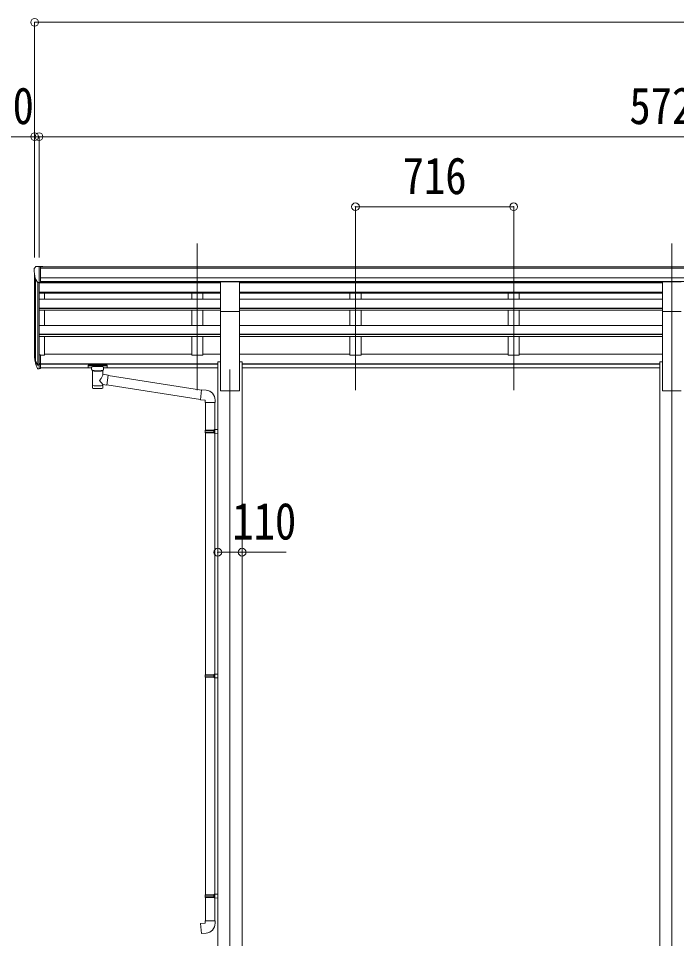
# Model space of a CAD drawing. Units: millimetres at full size. Extents: x -9783 to 9892, y -6828 to 6752.
# Drawn here: x -3158 to -179, y -3976 to 185 of the extents above; entities that cross this region are included whole.
import ezdxf
from ezdxf.enums import TextEntityAlignment as Align

# ---------------------------------------------------------------- set-up
doc = ezdxf.new("R2010")
doc.units = ezdxf.units.MM
doc.header["$LTSCALE"] = 35
doc.header["$PDMODE"] = 32
doc.header["$PDSIZE"] = 35
for name, color, linetype, lineweight in [('0-1_本体', 4, 'Continuous', 9), ('0-2_部品', 7, 'Continuous', 9), ('0-8_PARTS2', 2, 'Continuous', 9), ('0-A_寸法', 6, 'Continuous', 9)]:
    doc.layers.add(name, color=color, linetype=linetype, lineweight=lineweight)
doc.styles.add('ＭＳ ゴシック', font='')
doc.styles.get('ＭＳ ゴシック').set_extended_font_data('MS Gothic')

msp = doc.modelspace()

# ---------------------------------------------------------------- linework, layer by layer
at = {"layer": '0-1_本体'}
for p, q in [((-3058.2, -938.88), (2646.8, -938.88)), ((-3058.2, -944.24), (2646.8, -944.24)), ((-3084.7, -1339.29), (-3084.7, -975.05)), ((-3080.42, -993.85), (-3080.42, -1363.56)), ((-3058.2, -987.76), (2656.8, -987.76)), ((-3070.7, -1009.2), (-3070.7, -1381.56)), ((-3064.7, -1009.68), (-3064.7, -1337.12)), ((-3064.7, -1010.32), (-2243.2, -1010.32)), ((-3058.2, -1005.43), (2656.8, -1005.43)), ((-2243.2, -1007.8), (-3058.2, -1007.8)), ((-2373.7, -1007.8), (-2373.7, -1010.32)), ((-2323.7, -1007.8), (-2323.7, -1010.32)), ((-2158.2, -1007.8), (-243.2, -1007.8)), ((-2158.2, -1010.32), (-243.2, -1010.32)), ((-1657.7, -1007.8), (-1657.7, -1010.32)), ((-1607.7, -1007.8), (-1607.7, -1010.32)), ((-941.7, -1007.8), (-941.7, -1010.32)), ((-891.7, -1007.8), (-891.7, -1010.32)), ((-3064.7, -1052.35), (-2243.2, -1052.35)), ((-3064.7, -1054.04), (-2243.2, -1054.04)), ((-3064.7, -1057.63), (-2243.2, -1057.63)), ((-3039.7, -1084.73), (-3039.7, -1057.63)), ((-2373.7, -1057.63), (-2373.7, -1084.73)), ((-2323.7, -1057.63), (-2323.7, -1084.73)), ((-2158.2, -1052.35), (-243.2, -1052.35)), ((-2158.2, -1054.04), (-243.2, -1054.04)), ((-2158.2, -1057.63), (-243.2, -1057.63)), ((-1657.7, -1057.63), (-1657.7, -1084.73)), ((-1607.7, -1057.63), (-1607.7, -1084.73)), ((-941.7, -1057.63), (-941.7, -1084.73)), ((-891.7, -1057.63), (-891.7, -1084.73)), ((-3064.7, -1084.73), (-2243.2, -1084.73)), ((-2158.2, -1084.73), (-243.2, -1084.73)), ((-3064.7, -1125.36), (-2243.2, -1125.36)), ((-3064.7, -1127.04), (-2243.2, -1127.04)), ((-3064.7, -1133.83), (-2243.2, -1133.83)), ((-3039.7, -1203.22), (-3039.7, -1133.83)), ((-2373.7, -1133.83), (-2373.7, -1203.22)), ((-2323.7, -1133.83), (-2323.7, -1203.22)), ((-2243.2, -1498.56), (-2243.2, -1140.56)), ((-2158.2, -1125.36), (-243.2, -1125.36)), ((-2158.2, -1127.04), (-243.2, -1127.04)), ((-2158.2, -1133.83), (-243.2, -1133.83)), ((-2158.2, -1498.56), (-2158.2, -1140.56)), ((-1657.7, -1133.83), (-1657.7, -1203.22)), ((-1607.7, -1133.83), (-1607.7, -1203.22)), ((-941.7, -1133.83), (-941.7, -1203.22)), ((-891.7, -1133.83), (-891.7, -1203.22)), ((-243.2, -1498.56), (-243.2, -1140.56)), ((-3064.7, -1203.22), (-2243.2, -1203.22)), ((-2158.2, -1203.22), (-243.2, -1203.22)), ((-3064.7, -1242.36), (-2243.2, -1242.36)), ((-3064.7, -1244.03), (-2243.2, -1244.03)), ((-2158.2, -1242.36), (-243.2, -1242.36)), ((-2158.2, -1244.03), (-243.2, -1244.03)), ((-3064.7, -1253.67), (-2243.2, -1253.67)), ((-3039.7, -1337.95), (-3039.7, -1253.67)), ((-2373.7, -1253.67), (-2373.7, -1337.95)), ((-2158.2, -1253.67), (-243.2, -1253.67)), ((-1657.7, -1253.67), (-1657.7, -1337.95)), ((-941.7, -1253.67), (-941.7, -1337.95)), ((-3058.2, -1337.95), (-3039.7, -1337.95)), ((-3039.7, -1332.73), (-2373.7, -1332.73)), ((-2323.7, -1332.73), (-2243.2, -1332.73)), ((-2255.7, -1368.56), (-2243.2, -1368.56)), ((-2255.7, -1368.56), (-2255.7, -4548.56)), ((-2158.2, -1332.73), (-1657.7, -1332.73)), ((-2158.2, -1368.56), (-2145.7, -1368.56)), ((-2145.7, -1368.56), (-2145.7, -4548.56)), ((-1607.7, -1332.73), (-941.7, -1332.73)), ((-891.7, -1332.73), (-243.2, -1332.73)), ((-255.7, -1368.56), (-243.2, -1368.56)), ((-255.7, -1368.56), (-255.7, -4548.56)), ((-3058.2, -1377.04), (-2255.7, -1377.04)), ((-3058.2, -1378.42), (-2255.7, -1378.42)), ((-3058.2, -1395.6), (-2826.7, -1395.6)), ((-2772.7, -1395.6), (-2255.7, -1395.6)), ((-2145.7, -1377.04), (-255.7, -1377.04)), ((-2145.7, -1378.42), (-255.7, -1378.42)), ((-2145.7, -1395.6), (-255.7, -1395.6)), ((-2243.2, -1498.56), (-2158.2, -1498.56)), ((-243.2, -1498.56), (-158.2, -1498.56))]:
    msp.add_line(p, q, dxfattribs=at)
for points in [[(-2323.7, -1253.67), (-2323.7, -1337.95), (-2373.7, -1337.95)], [(-1607.7, -1253.67), (-1607.7, -1337.95), (-1657.7, -1337.95)], [(-891.7, -1253.67), (-891.7, -1337.95), (-941.7, -1337.95)]]:
    msp.add_lwpolyline(points, dxfattribs=at)
at = {"layer": '0-2_部品'}
for p, q in [((-3086.7, -946.07), (-3086.7, -946.7)), ((-3079.79, -937.26), (-3083.86, -943.07)), ((-3076.7, -936.7), (-3079.04, -936.84)), ((-3076.7, -936.7), (-3058.2, -936.7)), ((-3064.7, -1009.68), (-3064.7, -936.7)), ((-3058.2, -936.7), (-3048.2, -936.78)), ((-3058.2, -1008.68), (-3058.2, -936.7)), ((-3048.2, -938.88), (-3048.2, -936.78)), ((-3072.33, -1007.87), (-3081.6, -991.8)), ((-3064.7, -1009.68), (-3069.91, -1009.36)), ((-3058.2, -1008.68), (-3064.7, -1008.68)), ((-2243.2, -1006.56), (-2158.2, -1006.56)), ((-2243.2, -1140.72), (-2243.2, -1006.56)), ((-2158.2, -1140.72), (-2158.2, -1006.56)), ((-243.2, -1006.56), (-158.2, -1006.56)), ((-243.2, -1140.72), (-243.2, -1006.56)), ((-2243.2, -1140.72), (-2158.2, -1140.72)), ((-243.2, -1140.72), (-158.2, -1140.72)), ((-3082.31, -1363.16), (-3072.15, -1382.34)), ((-3071.14, -1381.09), (-3080.89, -1362.67)), ((-3064.7, -1337.12), (-3064.7, -1399.01)), ((-3058.2, -1337.12), (-3064.7, -1337.12)), ((-3058.2, -1337.12), (-3058.2, -1398.19)), ((-3079.73, -1380.02), (-3072.15, -1397.51)), ((-3064.7, -1381.84), (-3069.84, -1381.84)), ((-3064.7, -1383.84), (-3069.55, -1383.84)), ((-3064.7, -1399.01), (-3069.55, -1399.01)), ((-3058.2, -1375.44), (-3064.7, -1375.44)), ((-3058.2, -1380.84), (-3064.7, -1380.84)), ((-3058.2, -1398.19), (-3064.7, -1398.19)), ((-2843.2, -1383.9), (-2843.2, -1394.66)), ((-2843.2, -1384.09), (-2843.2, -1385.63)), ((-2841.2, -1383.24), (-2758.2, -1383.24)), ((-2841.2, -1385.41), (-2758.2, -1385.41)), ((-2841.2, -1395.32), (-2826.7, -1395.32)), ((-2826.7, -1402.13), (-2826.7, -1391.85)), ((-2822.6, -1406.63), (-2822.62, -1486.92)), ((-2776.8, -1424.2), (-2776.8, -1406.62)), ((-2772.7, -1402.13), (-2772.7, -1391.85)), ((-2772.7, -1395.32), (-2758.2, -1395.32)), ((-2756.2, -1383.9), (-2756.2, -1394.66)), ((-2751.58, -1428.11), (-2776.8, -1424.2)), ((-2751.58, -1428.11), (-2758.6, -1473.37)), ((-2329.77, -1495.79), (-2751.92, -1430.3)), ((-2776.79, -1486.92), (-2776.8, -1470.29)), ((-2776.8, -1470.55), (-2758.6, -1473.37)), ((-2333.44, -1537.72), (-2758.36, -1471.8)), ((-2308.78, -1495.91), (-2329.62, -1494.09)), ((-2313.7, -1551.66), (-2267.7, -1551.66)), ((-2311.7, -1551.66), (-2311.7, -1676.48)), ((-2269.7, -1551.66), (-2269.7, -1673.92)), ((-2267.7, -1551.66), (-2267.7, -1540.74)), ((-2313.7, -1678.48), (-2312.7, -1676.48)), ((-2313.7, -1678.48), (-2269.7, -1678.48)), ((-2313.7, -1678.48), (-2313.7, -1686.48)), ((-2313.7, -1686.48), (-2269.7, -1686.48)), ((-2313.7, -1686.48), (-2312.7, -1688.48)), ((-2312.7, -1676.48), (-2269.7, -1676.48)), ((-2312.7, -1688.48), (-2269.7, -1688.48)), ((-2311.7, -1688.48), (-2311.7, -2782.66)), ((-2274.18, -1678.48), (-2274.61, -1676.48)), ((-2271.7, -1673.98), (-2255.7, -1673.51)), ((-2271.7, -1675.98), (-2271.7, -1673.98)), ((-2271.7, -1675.98), (-2269.7, -1675.98)), ((-2271.7, -1690.98), (-2271.7, -1688.98)), ((-2271.7, -1690.98), (-2255.7, -1691.45)), ((-2269.7, -1691.04), (-2269.7, -2780.11)), ((-2255.7, -1673.51), (-2255.7, -1691.45)), ((-2313.7, -2784.66), (-2312.7, -2782.66)), ((-2313.7, -2784.66), (-2269.7, -2784.66)), ((-2313.7, -2784.66), (-2313.7, -2792.66)), ((-2312.7, -2782.66), (-2269.7, -2782.66)), ((-2274.18, -2784.66), (-2274.61, -2782.66)), ((-2271.7, -2780.16), (-2255.7, -2779.69)), ((-2271.7, -2782.16), (-2271.7, -2780.16)), ((-2271.7, -2782.16), (-2269.7, -2782.16)), ((-2255.7, -2779.69), (-2255.7, -2797.64)), ((-2313.7, -2792.66), (-2269.7, -2792.66)), ((-2313.7, -2792.66), (-2312.7, -2794.66)), ((-2312.7, -2794.66), (-2269.7, -2794.66)), ((-2311.7, -2794.66), (-2311.7, -3777.82)), ((-2271.7, -2797.16), (-2271.7, -2795.16)), ((-2271.7, -2797.16), (-2255.7, -2797.64)), ((-2269.7, -2797.22), (-2269.7, -3775.27)), ((-2313.7, -3779.82), (-2312.7, -3777.82)), ((-2313.7, -3779.82), (-2269.7, -3779.82)), ((-2313.7, -3779.82), (-2313.7, -3787.82)), ((-2312.7, -3777.82), (-2269.7, -3777.82)), ((-2274.18, -3779.82), (-2274.61, -3777.82)), ((-2271.7, -3775.32), (-2255.7, -3774.85)), ((-2271.7, -3777.32), (-2271.7, -3775.32)), ((-2271.7, -3777.32), (-2269.7, -3777.32)), ((-2255.7, -3774.85), (-2255.7, -3792.8)), ((-2313.7, -3787.82), (-2269.7, -3787.82)), ((-2313.7, -3787.82), (-2312.7, -3789.82)), ((-2312.7, -3789.82), (-2269.7, -3789.82)), ((-2311.7, -3789.82), (-2311.7, -3895.96)), ((-2271.7, -3792.32), (-2271.7, -3790.32)), ((-2271.7, -3792.32), (-2255.7, -3792.8)), ((-2269.7, -3792.38), (-2269.7, -3895.96)), ((-2313.7, -3895.96), (-2267.7, -3895.96)), ((-2313.7, -3905.96), (-2313.7, -3895.96)), ((-2267.7, -3895.96), (-2267.7, -3906.88))]:
    msp.add_line(p, q, dxfattribs=at)
for points in [[(-2843.2, -1383.9), (-2843.17, -1383.7), (-2843.08, -1383.57), (-2842.99, -1383.47), (-2842.88, -1383.41), (-2842.76, -1383.37), (-2842.47, -1383.31), (-2841.98, -1383.26), (-2841.44, -1383.24), (-2841.2, -1383.24)], [(-2843.2, -1394.66), (-2843.17, -1394.85), (-2843.08, -1394.99), (-2842.99, -1395.08), (-2842.88, -1395.15), (-2842.76, -1395.19), (-2842.47, -1395.25), (-2841.98, -1395.3), (-2841.44, -1395.32), (-2841.2, -1395.32)], [(-2826.66, -1402.07), (-2826.69, -1402.43), (-2826.44, -1403.39), (-2825.92, -1404.27), (-2825.12, -1405.11), (-2824.01, -1405.91), (-2822.6, -1406.63)], [(-2776.8, -1406.62), (-2776.57, -1406.53), (-2775.22, -1405.79), (-2774.1, -1404.94), (-2773.35, -1404.08), (-2772.88, -1403.18), (-2772.71, -1402.29)], [(-2758.2, -1383.24), (-2757.85, -1383.24), (-2757.32, -1383.27), (-2756.87, -1383.32), (-2756.57, -1383.39), (-2756.4, -1383.49), (-2756.28, -1383.63), (-2756.21, -1383.81), (-2756.2, -1383.9)], [(-2758.2, -1395.32), (-2757.85, -1395.32), (-2757.32, -1395.29), (-2756.87, -1395.24), (-2756.57, -1395.16), (-2756.4, -1395.07), (-2756.28, -1394.93), (-2756.21, -1394.75), (-2756.2, -1394.66)], [(-2329.62, -1494.09), (-2333.63, -1539.91), (-2313.7, -1541.66), (-2313.7, -1551.66)], [(-2274.18, -1678.48), (-2274.18, -1686.48), (-2274.61, -1688.48)], [(-2271.7, -1688.98), (-2269.7, -1688.98), (-2269.7, -1675.98)], [(-2274.18, -2784.66), (-2274.18, -2792.66), (-2274.61, -2794.66)], [(-2271.7, -2795.16), (-2269.7, -2795.16), (-2269.7, -2782.16)], [(-2274.18, -3779.82), (-2274.18, -3787.82), (-2274.61, -3789.82)], [(-2271.7, -3790.32), (-2269.7, -3790.32), (-2269.7, -3777.32)], [(-2308.78, -3951.71), (-2329.62, -3953.53), (-2333.63, -3907.71), (-2313.7, -3905.96)]]:
    msp.add_lwpolyline(points, dxfattribs=at)
for centre, radius, start, end in [((-3083.7, -946.07), 3, 93, 180), ((-2884.7, -946.7), 202, 180, 192.90261), ((-3078.98, -937.84), 1, 93.5, 145), ((-3069.73, -1006.37), 3, 210, 266.5), ((-2996.04, -1341), 89.07, 174.49576, 194.41188), ((-2996.76, -1336.72), 88.05, 177.22392, 197.21071), ((-2951.49, -1343.94), 133.22, 183.27987, 195.71302), ((-3069.55, -1380.84), 3, 210, 270), ((-3069.55, -1396.01), 3, 210, 270), ((-3069.84, -1380.34), 1.5, 210, 270), ((-2312.7, -1540.74), 45, 0, 85), ((-2312.7, -3906.88), 45, 275, 0)]:
    msp.add_arc(centre, radius, start, end, dxfattribs=at)
for centre, major_axis, ratio, start_param, end_param in [((-2841.2, -1385.63), (2, 0), 0.109601, 1.5707963, 3.1415927), ((-2799.7, -1391.85), (27, 0), 0.122176, 6.2831853, 9.424778), ((-2799.69, -1407.08), (-22.91, 0.42), 0.072511, 0.0008029, 1.5715993), ((-2799.69, -1408.71), (-22.91, 0.42), 0.072511, 0.0008029, 1.5715993), ((-2799.72, -1407.08), (22.92, 0.42), 0.07247, 4.71158, 6.2823764), ((-2799.72, -1408.71), (22.92, 0.42), 0.07247, 4.71158, 6.2823764), ((-2788.7, -1402.13), (16, 0), 0.361356, 6.2636979, 6.2831853), ((-2758.2, -1385.63), (2, 0), 0.109601, 0, 1.5707963), ((-2799.7, -1450.74), (-22.81, -26.62), 0.234429, 1.6855472, 3.1268519), ((-2797.15, -1448.1), (20.32, -22.25), 0.045535, 0.0389954, 1.3075346), ((-2799.7, -1486.92), (22.92, 0), 0.101955, 3.1415499, 6.2833984), ((-2799.7, -1474.48), (22.91, 0), 0.122865, 3.1415927, 6.2831853)]:
    msp.add_ellipse(centre, major_axis=major_axis, ratio=ratio, start_param=start_param, end_param=end_param, dxfattribs=at)
at = {"layer": '0-8_PARTS2'}
for p, q in [((-2348.7, -1496.21), (-2348.7, -833.69)), ((-1632.7, -1496.21), (-1632.7, -833.69)), ((-916.7, -1496.21), (-916.7, -833.69)), ((-200.7, -1496.21), (-200.7, -833.69)), ((-2200.7, -1402.42), (-2200.7, -4648.56)), ((-200.7, -1411.25), (-200.7, -4648.56))]:
    msp.add_line(p, q, dxfattribs=at)
at = {"layer": '0-A_寸法'}
for p, q in [((-3084.7, 167.34), (8411.3, 167.34)), ((-3084.7, -350.2), (-3084.7, -895.82)), ((-3064.7, -350.2), (-3084.7, -350.2)), ((-3064.7, -350.2), (-3064.7, -895.82)), ((-3064.7, -350.2), (2663.3, -350.2)), ((-3064.7, -350.2), (-3064.7, -895.82)), ((-1632.7, -666.82), (-1632.7, -895.82)), ((-1632.7, -666.82), (-916.7, -666.82)), ((-916.7, -666.82), (-916.7, -895.82)), ((-2255.7, -2228.74), (-2145.7, -2228.74)), ((-2145.7, -2228.74), (-1945.7, -2228.74))]:
    msp.add_line(p, q, dxfattribs=at)
msp.add_lwpolyline([(-3084.7, 167.34), (-3084.7, -350.2), (-3284.7, -350.2)], dxfattribs=at)
for p in [(-3084.7, 167.34), (-3084.7, -350.2), (-3064.7, -350.2), (-3064.7, -350.2), (-1632.7, -666.82), (-916.7, -666.82), (-2255.7, -2228.74), (-2145.7, -2228.74)]:
    msp.add_point(p, dxfattribs=at)

# ---------------------------------------------------------------- texts
at = {"layer": '0-A_寸法', "color": 7, "style": 'ＭＳ ゴシック', "width": 0.85}
for s, p in [('20', (-3280.95, -343.2)), ('5728', (-393.2, -343.2)), ('716', (-1419.08, -659.82)), ('110', (-2190.08, -2221.74))]:
    msp.add_text(s, height=166.8, dxfattribs=at).set_placement(p, align=Align.BOTTOM_LEFT)

doc.saveas('drawing.dxf')
